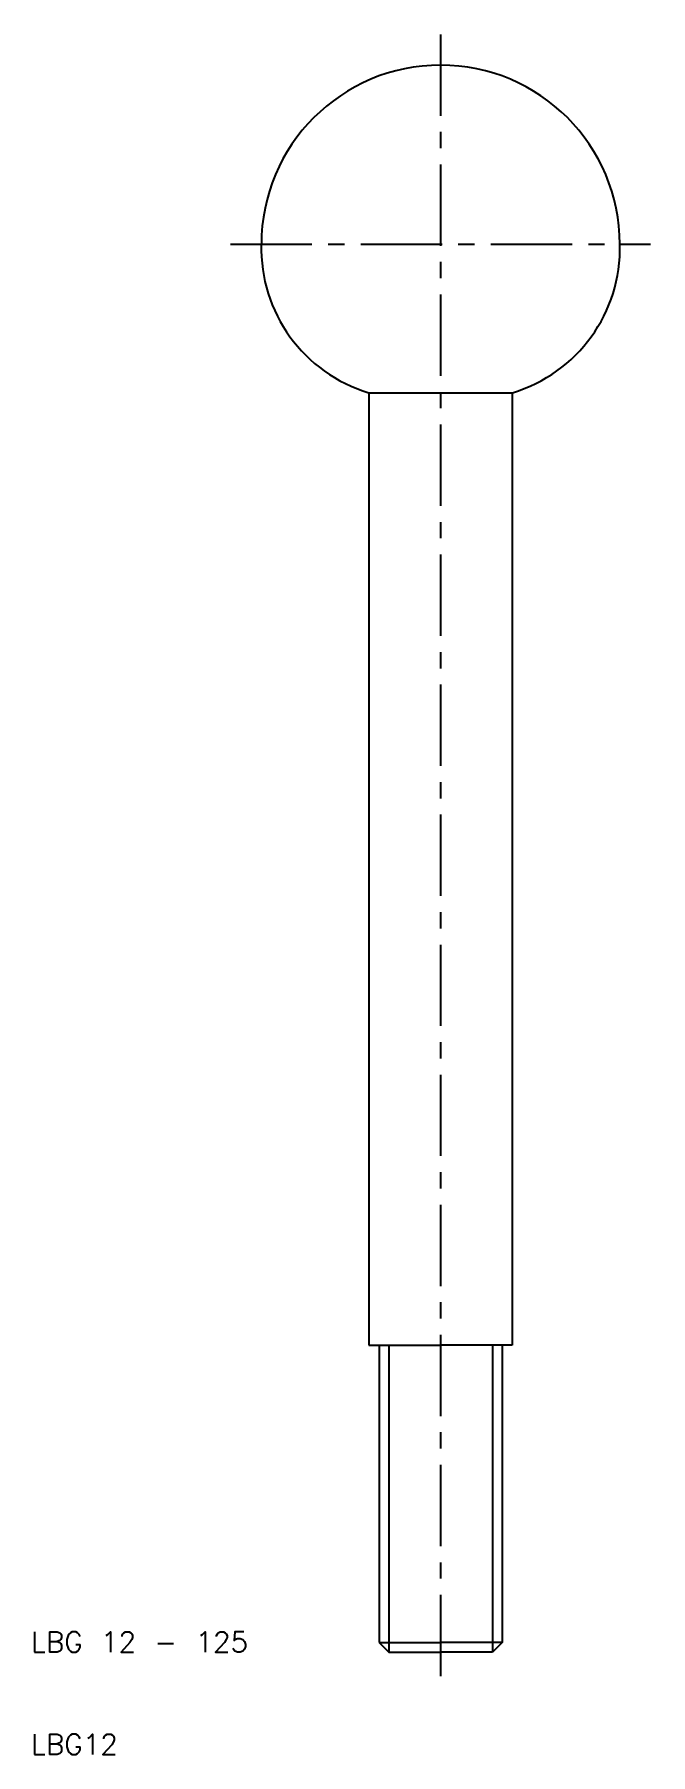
# Model space of a CAD drawing. Extents: x 10 to 70, y 10 to 178.
import ezdxf

# ---------------------------------------------------------------- set-up
doc = ezdxf.new("R2010")
doc.units = 0
doc.header["$LTSCALE"] = 0.25
doc.linetypes.add('CENTER', pattern=[50.8, 31.75, -6.35, 6.35, -6.35])
doc.layers.get('0').update_dxf_attribs({"linetype": 'CONTINUOUS'})
doc.layers.add('CENTER', color=1, linetype='CENTER')
doc.styles.get("Standard").update_dxf_attribs({"font": 'txt.shx', "bigfont": 'extfont.shx'})

msp = doc.modelspace()

# ---------------------------------------------------------------- linework, layer by layer
for p, q in [((43, 143), (43, 50)), ((43, 143), (57, 143)), ((57, 143), (57, 50)), ((43, 50), (44, 50)), ((44, 50), (50, 50)), ((44, 50), (44, 20.95)), ((56, 50), (50, 50)), ((56, 50), (56, 20.95)), ((57, 50), (56, 50)), ((44, 20.95), (50, 20.95)), ((44, 20.95), (44.95, 20)), ((56, 20.95), (50, 20.95)), ((56, 20.95), (55.05, 20)), ((44.95, 20), (50, 20)), ((55.05, 20), (50, 20))]:
    msp.add_line(p, q)
at = {"color": 3}
for p, q in [((44.95, 50), (44.95, 20)), ((55.05, 50), (55.05, 20))]:
    msp.add_line(p, q, dxfattribs=at)
for centre, radius, start, end in [((50, 157.5), 17.5, 0, 180), ((47.23, 157.12), 14.74, 178.5067, 253.3127), ((52.77, 157.12), 14.74, 286.6873, 1.4933)]:
    msp.add_arc(centre, radius, start, end)
at = {"layer": 'CENTER', "color": 1, "linetype": 'CENTER'}
for p, q in [((50, 178), (50, 17)), ((29.5, 157.5), (70.5, 157.5))]:
    msp.add_line(p, q, dxfattribs=at)

# ---------------------------------------------------------------- texts
for s, p in [('LBG 12 - 125', (10, 20)), ('LBG12', (10, 10))]:
    msp.add_text(s, height=2).set_placement(p)

doc.saveas('drawing.dxf')
